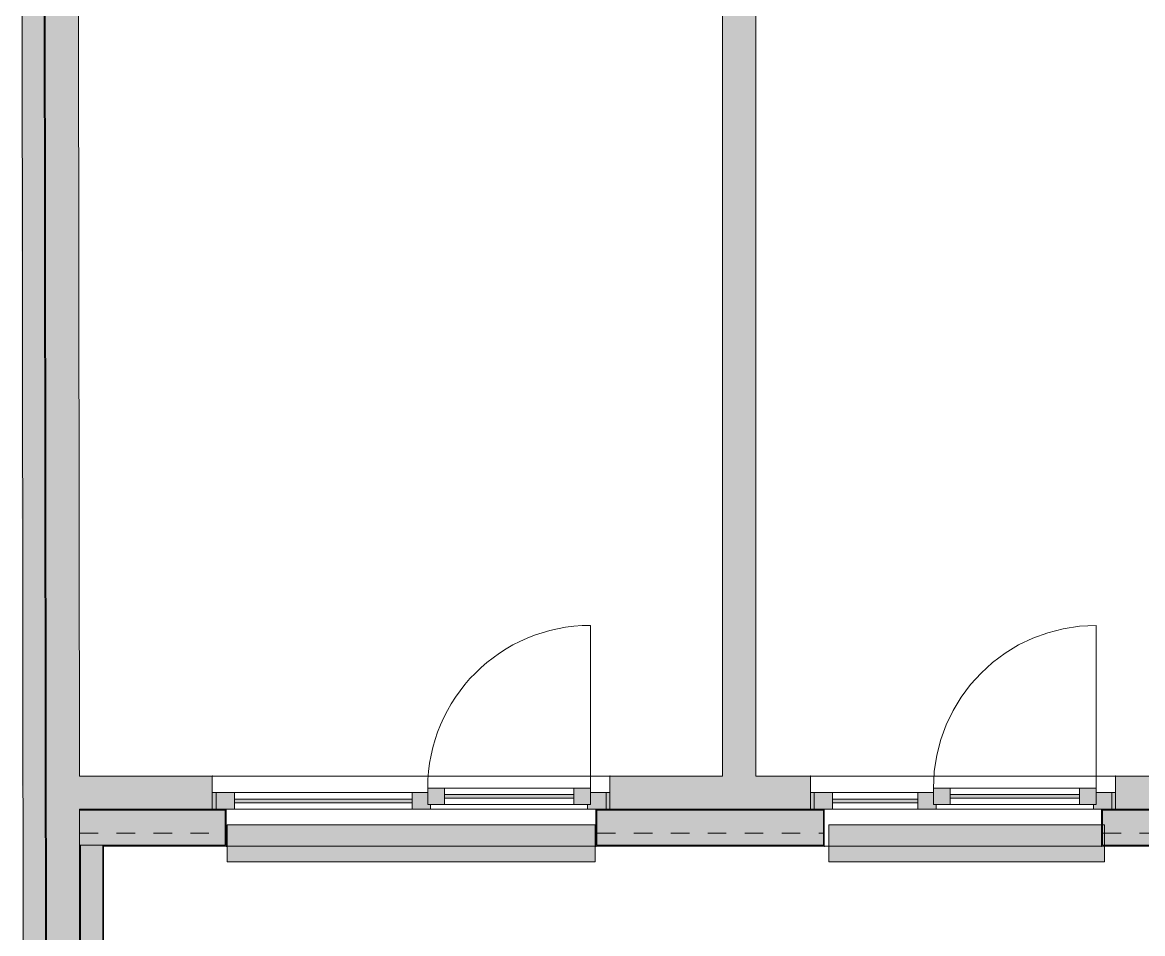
# Model space of a CAD drawing. Header units: metres. Extents: x -3 to 205, y -18 to 45.
# Drawn here: x 167.05 to 173.11, y 7.93 to 12.86 of the extents above; entities that cross this region are included whole.
import ezdxf

# ---------------------------------------------------------------- set-up
doc = ezdxf.new("R2010")
doc.units = ezdxf.units.M
doc.header["$MEASUREMENT"] = 0
doc.linetypes.add('Baufluchtlinie', pattern=[0.013, 0.008, -0.005])
for name, color, linetype in [('110 Wand Aussen', 7, 'Continuous'), ('120 Wand Innen tragend', 7, 'Continuous'), ('905 VP Beschriftung Übersicht.Übersicht', 7, 'Continuous')]:
    doc.layers.add(name, color=color, linetype=linetype)

# ---------------------------------------------------------------- blocks, each defined once
blk = doc.blocks.new('2-Flügelfenster 1+1 27[4]_1', base_point=(166.9792, 39.9833))
at = {"layer": '110 Wand Aussen', "linetype": 'Continuous', "lineweight": 0, "true_color": 0x000000}
for points in [[(168.0942, 8.6033), (168.0942, 8.6933), (168.0742, 8.6933), (168.0742, 8.6033)], [(170.2042, 8.6933), (170.2042, 8.6033), (170.2242, 8.6033), (170.2242, 8.6933)]]:
    blk.add_hatch(color=18, dxfattribs=at).paths.add_polyline_path(points)
at = {"layer": '110 Wand Aussen', "linetype": 'Continuous', "lineweight": 0, "true_color": 0xffffff}
for points in [[(168.0942, 8.6033), (168.1942, 8.6033), (168.1942, 8.6933), (168.0942, 8.6933)], [(169.2042, 8.6933), (169.1542, 8.6933), (169.1542, 8.6033), (169.2042, 8.6033)], [(169.2042, 8.6033), (169.2542, 8.6033), (169.2542, 8.6283), (169.2392, 8.6283), (169.2392, 8.6933), (169.2042, 8.6933)], [(169.3292, 8.6283), (169.3292, 8.7183), (169.2392, 8.7183), (169.2392, 8.6283)], [(170.0292, 8.6833), (169.3292, 8.6833), (169.3292, 8.6633), (170.0292, 8.6633)], [(170.1192, 8.6283), (170.1192, 8.7183), (170.0292, 8.7183), (170.0292, 8.6283)], [(170.2042, 8.6933), (170.1192, 8.6933), (170.1192, 8.6283), (170.1042, 8.6283), (170.1042, 8.6033), (170.2042, 8.6033)], [(168.1942, 8.6583), (168.1942, 8.6383), (169.1542, 8.6383), (169.1542, 8.6583)]]:
    blk.add_hatch(color=7, dxfattribs=at).paths.add_polyline_path(points)
at = {"layer": '110 Wand Aussen', "color": 8, "linetype": 'Continuous', "lineweight": 0}
blk.add_line((170.1192, 8.7183), (170.1192, 9.5983), dxfattribs=at)
at = {"layer": '110 Wand Aussen', "color": 7, "linetype": 'Continuous', "lineweight": 13}
for p, q in [((170.2242, 8.7833), (168.0742, 8.7833)), ((168.1942, 8.6933), (168.0942, 8.6933)), ((168.0942, 8.6933), (168.0942, 8.6033)), ((169.1542, 8.6933), (168.1942, 8.6933)), ((168.1942, 8.6033), (168.1942, 8.6933)), ((169.2042, 8.6933), (169.1542, 8.6933)), ((169.1542, 8.6933), (169.1542, 8.6033)), ((169.2392, 8.6933), (169.2042, 8.6933)), ((169.3292, 8.7183), (169.2392, 8.7183)), ((169.2392, 8.7183), (169.2392, 8.6283)), ((169.2392, 8.6283), (169.2392, 8.6933)), ((170.0292, 8.7183), (169.3292, 8.7183)), ((169.3292, 8.6283), (169.3292, 8.7183)), ((170.0292, 8.6833), (169.3292, 8.6833)), ((170.1192, 8.7183), (170.0292, 8.7183)), ((170.0292, 8.7183), (170.0292, 8.6283)), ((170.1192, 8.6283), (170.1192, 8.7183)), ((170.2042, 8.6933), (170.1192, 8.6933)), ((170.1192, 8.6933), (170.1192, 8.6283)), ((170.2042, 8.6033), (170.2042, 8.6933)), ((168.1442, 8.6033), (168.0742, 8.6033)), ((168.1442, 8.6033), (168.0742, 8.6033)), ((168.0942, 8.6033), (168.1942, 8.6033)), ((168.1442, 8.6033), (168.1492, 8.6033)), ((168.1442, 8.6033), (168.1492, 8.6033)), ((168.1492, 8.5983), (168.1492, 8.6033)), ((169.1542, 8.6583), (168.1942, 8.6583)), ((168.1942, 8.6383), (169.1542, 8.6383)), ((168.1942, 8.6033), (169.1542, 8.6033)), ((169.1542, 8.6033), (169.2042, 8.6033)), ((169.2042, 8.6033), (169.2542, 8.6033)), ((169.2542, 8.6283), (169.2392, 8.6283)), ((169.2392, 8.6283), (169.3292, 8.6283)), ((169.2542, 8.6033), (169.2542, 8.6283)), ((169.2542, 8.6033), (170.1042, 8.6033)), ((169.3292, 8.6633), (170.0292, 8.6633)), ((169.3292, 8.6283), (170.0292, 8.6283)), ((170.0292, 8.6283), (170.1192, 8.6283)), ((170.1192, 8.6283), (170.1042, 8.6283)), ((170.1042, 8.6283), (170.1042, 8.6033)), ((170.1042, 8.6033), (170.2042, 8.6033)), ((170.1542, 8.6033), (170.1492, 8.6033)), ((170.1542, 8.6033), (170.1492, 8.6033)), ((170.1492, 8.5983), (170.1492, 8.6033)), ((168.1492, 8.4733), (168.1492, 8.5983)), ((170.1492, 8.4733), (170.1492, 8.5983)), ((168.1492, 8.4083), (168.1492, 8.4733)), ((170.1492, 8.4083), (170.1492, 8.4733)), ((168.1492, 8.4033), (168.1492, 8.4083)), ((170.1492, 8.4033), (168.1492, 8.4033)), ((170.1492, 8.4033), (170.1492, 8.4083))]:
    blk.add_line(p, q, dxfattribs=at)
at = {"layer": '110 Wand Aussen', "color": 7, "linetype": 'Continuous', "lineweight": 18}
for p, q in [((168.0742, 8.6933), (168.0742, 8.7833)), ((170.2242, 8.6933), (170.2242, 8.7833)), ((168.0742, 8.6033), (168.0742, 8.6933)), ((168.0742, 8.6033), (168.0742, 8.6933)), ((170.2242, 8.6033), (170.2242, 8.6933)), ((170.2242, 8.6033), (170.2242, 8.6933)), ((170.2242, 8.6033), (170.1542, 8.6033)), ((170.2242, 8.6033), (170.1542, 8.6033))]:
    blk.add_line(p, q, dxfattribs=at)
at = {"layer": '110 Wand Aussen', "color": 7, "linetype": 'Continuous', "lineweight": 13, "flags": 128}
for points in [[(168.0942, 8.6033), (168.0742, 8.6033), (168.0742, 8.6933), (168.0942, 8.6933)], [(170.2042, 8.6933), (170.2242, 8.6933), (170.2242, 8.6033), (170.2042, 8.6033)]]:
    blk.add_lwpolyline(points, close=True, dxfattribs=at)
at = {"layer": '110 Wand Aussen', "color": 8, "linetype": 'Continuous', "lineweight": 0}
blk.add_arc((170.1192, 8.7183), 0.88, 90, 180, dxfattribs=at)
at = {"layer": '110 Wand Aussen', "color": 7, "linetype": 'Continuous', "lineweight": 13}
for p in [(168.0742, 8.7833), (170.2242, 8.7833), (168.1492, 8.4033), (170.1492, 8.4033)]:
    blk.add_point(p, dxfattribs=at)
blk = doc.blocks.new('2-Flügelfenster 1+1 27[5]_1', base_point=(166.9792, 39.9833))
at = {"layer": '110 Wand Aussen', "linetype": 'Continuous', "lineweight": 0, "true_color": 0x000000}
for points in [[(171.3292, 8.6033), (171.3292, 8.6933), (171.3092, 8.6933), (171.3092, 8.6033)], [(172.9392, 8.6933), (172.9392, 8.6033), (172.9592, 8.6033), (172.9592, 8.6933)]]:
    blk.add_hatch(color=18, dxfattribs=at).paths.add_polyline_path(points)
at = {"layer": '110 Wand Aussen', "linetype": 'Continuous', "lineweight": 0, "true_color": 0xffffff}
for points in [[(171.3292, 8.6033), (171.4292, 8.6033), (171.4292, 8.6933), (171.3292, 8.6933)], [(171.9392, 8.6933), (171.8892, 8.6933), (171.8892, 8.6033), (171.9392, 8.6033)], [(171.9392, 8.6033), (171.9892, 8.6033), (171.9892, 8.6283), (171.9742, 8.6283), (171.9742, 8.6933), (171.9392, 8.6933)], [(172.0642, 8.6283), (172.0642, 8.7183), (171.9742, 8.7183), (171.9742, 8.6283)], [(172.7642, 8.6833), (172.0642, 8.6833), (172.0642, 8.6633), (172.7642, 8.6633)], [(172.8542, 8.6283), (172.8542, 8.7183), (172.7642, 8.7183), (172.7642, 8.6283)], [(172.9392, 8.6933), (172.8542, 8.6933), (172.8542, 8.6283), (172.8392, 8.6283), (172.8392, 8.6033), (172.9392, 8.6033)], [(171.4292, 8.6583), (171.4292, 8.6383), (171.8892, 8.6383), (171.8892, 8.6583)]]:
    blk.add_hatch(color=7, dxfattribs=at).paths.add_polyline_path(points)
at = {"layer": '110 Wand Aussen', "color": 8, "linetype": 'Baufluchtlinie', "lineweight": 0, "ltscale": 200}
blk.add_line((172.8542, 8.7183), (172.8542, 9.5983), dxfattribs=at)
at = {"layer": '110 Wand Aussen', "color": 7, "linetype": 'Continuous', "lineweight": 13}
for p, q in [((172.9592, 8.7833), (171.3092, 8.7833)), ((171.4292, 8.6933), (171.3292, 8.6933)), ((171.3292, 8.6933), (171.3292, 8.6033)), ((171.8892, 8.6933), (171.4292, 8.6933)), ((171.4292, 8.6033), (171.4292, 8.6933)), ((171.9392, 8.6933), (171.8892, 8.6933)), ((171.8892, 8.6933), (171.8892, 8.6033)), ((171.9742, 8.6933), (171.9392, 8.6933)), ((172.0642, 8.7183), (171.9742, 8.7183)), ((171.9742, 8.7183), (171.9742, 8.6283)), ((171.9742, 8.6283), (171.9742, 8.6933)), ((172.7642, 8.7183), (172.0642, 8.7183)), ((172.0642, 8.6283), (172.0642, 8.7183)), ((172.7642, 8.6833), (172.0642, 8.6833)), ((172.8542, 8.7183), (172.7642, 8.7183)), ((172.7642, 8.7183), (172.7642, 8.6283)), ((172.8542, 8.6283), (172.8542, 8.7183)), ((172.9392, 8.6933), (172.8542, 8.6933)), ((172.8542, 8.6933), (172.8542, 8.6283)), ((172.9392, 8.6033), (172.9392, 8.6933)), ((171.3792, 8.6033), (171.3092, 8.6033)), ((171.3792, 8.6033), (171.3092, 8.6033)), ((171.3292, 8.6033), (171.4292, 8.6033)), ((171.3792, 8.6033), (171.3842, 8.6033)), ((171.3792, 8.6033), (171.3842, 8.6033)), ((171.3842, 8.5983), (171.3842, 8.6033)), ((171.8892, 8.6583), (171.4292, 8.6583)), ((171.4292, 8.6383), (171.8892, 8.6383)), ((171.4292, 8.6033), (171.8892, 8.6033)), ((171.8892, 8.6033), (171.9392, 8.6033)), ((171.9392, 8.6033), (171.9892, 8.6033)), ((171.9892, 8.6283), (171.9742, 8.6283)), ((171.9742, 8.6283), (172.0642, 8.6283)), ((171.9892, 8.6033), (171.9892, 8.6283)), ((171.9892, 8.6033), (172.8392, 8.6033)), ((172.0642, 8.6633), (172.7642, 8.6633)), ((172.0642, 8.6283), (172.7642, 8.6283)), ((172.7642, 8.6283), (172.8542, 8.6283)), ((172.8542, 8.6283), (172.8392, 8.6283)), ((172.8392, 8.6283), (172.8392, 8.6033)), ((172.8392, 8.6033), (172.9392, 8.6033)), ((172.8892, 8.6033), (172.8842, 8.6033)), ((172.8892, 8.6033), (172.8842, 8.6033)), ((172.8842, 8.5983), (172.8842, 8.6033)), ((171.3842, 8.4733), (171.3842, 8.5983)), ((172.8842, 8.4733), (172.8842, 8.5983)), ((171.3842, 8.4083), (171.3842, 8.4733)), ((172.8842, 8.4083), (172.8842, 8.4733)), ((171.3842, 8.4033), (171.3842, 8.4083)), ((172.8842, 8.4033), (171.3842, 8.4033)), ((172.8842, 8.4033), (172.8842, 8.4083))]:
    blk.add_line(p, q, dxfattribs=at)
at = {"layer": '110 Wand Aussen', "color": 7, "linetype": 'Continuous', "lineweight": 18}
for p, q in [((171.3092, 8.6933), (171.3092, 8.7833)), ((172.9592, 8.6933), (172.9592, 8.7833)), ((171.3092, 8.6033), (171.3092, 8.6933)), ((171.3092, 8.6033), (171.3092, 8.6933)), ((172.9592, 8.6033), (172.9592, 8.6933)), ((172.9592, 8.6033), (172.9592, 8.6933)), ((172.9592, 8.6033), (172.8892, 8.6033)), ((172.9592, 8.6033), (172.8892, 8.6033))]:
    blk.add_line(p, q, dxfattribs=at)
at = {"layer": '110 Wand Aussen', "color": 7, "linetype": 'Continuous', "lineweight": 13, "flags": 128}
for points in [[(171.3292, 8.6033), (171.3092, 8.6033), (171.3092, 8.6933), (171.3292, 8.6933)], [(172.9392, 8.6933), (172.9592, 8.6933), (172.9592, 8.6033), (172.9392, 8.6033)]]:
    blk.add_lwpolyline(points, close=True, dxfattribs=at)
at = {"layer": '110 Wand Aussen', "color": 8, "linetype": 'Baufluchtlinie', "lineweight": 0, "ltscale": 200}
blk.add_arc((172.8542, 8.7183), 0.88, 90, 180, dxfattribs=at)
at = {"layer": '110 Wand Aussen', "color": 7, "linetype": 'Continuous', "lineweight": 13}
for p in [(171.3092, 8.7833), (172.9592, 8.7833), (171.3842, 8.4033), (172.8842, 8.4033)]:
    blk.add_point(p, dxfattribs=at)
blk = doc.blocks.new('Wand_17_1', base_point=(167.0461, 8.4733))
at = {"layer": '110 Wand Aussen', "linetype": 'Continuous', "lineweight": 0, "true_color": 0x000000}
for points in [[(167.3557, 8.7833), (167.3559, 8.6033), (168.0742, 8.6033), (168.0742, 8.6933), (168.0742, 8.7833)], [(170.2242, 8.7833), (170.2242, 8.6933), (170.2242, 8.6033), (171.3092, 8.6033), (171.3092, 8.6933), (171.3092, 8.7833)], [(172.9592, 8.6033), (173.9992, 8.6033), (173.9992, 8.6933), (173.9992, 8.7833), (172.9592, 8.7833), (172.9592, 8.6933)], [(168.1442, 8.6033), (167.3559, 8.6033), (167.3559, 8.5983), (168.1442, 8.5983)], [(168.1442, 8.4033), (168.1492, 8.4033), (168.1492, 8.6033), (168.1442, 8.6033)], [(170.1542, 8.4033), (170.1542, 8.6033), (170.1492, 8.6033), (170.1492, 8.4033)], [(170.1542, 8.5983), (171.3792, 8.5983), (171.3792, 8.6033), (170.1542, 8.6033)], [(171.3792, 8.4033), (171.3842, 8.4033), (171.3842, 8.6033), (171.3792, 8.6033)], [(172.8892, 8.4033), (172.8892, 8.6033), (172.8842, 8.6033), (172.8842, 8.4033)], [(172.8892, 8.5983), (174.0692, 8.5983), (174.0692, 8.6033), (172.8892, 8.6033)], [(167.3559, 8.5983), (167.3561, 8.4733), (168.1442, 8.4733), (168.1442, 8.5983)], [(170.1542, 8.4733), (171.3792, 8.4733), (171.3792, 8.5983), (170.1542, 8.5983)], [(172.8892, 8.4733), (174.0692, 8.4733), (174.0692, 8.5983), (172.8892, 8.5983)], [(167.3561, 8.4733), (167.3561, 8.4083), (168.1442, 8.4083), (168.1442, 8.4733)], [(170.1542, 8.4733), (170.1542, 8.4083), (171.3792, 8.4083), (171.3792, 8.4733)], [(172.8892, 8.4733), (172.8892, 8.4083), (174.0692, 8.4083), (174.0692, 8.4733)], [(167.3611, 8.4083), (167.3561, 8.4083), (167.3562, 8.4033), (167.3612, 8.4033)], [(167.4861, 8.4083), (167.4811, 8.4083), (167.4812, 8.4033), (167.4862, 8.4033)], [(167.4861, 8.4083), (167.4862, 8.4033), (168.1442, 8.4033), (168.1442, 8.4083)], [(170.1542, 8.4083), (170.1542, 8.4033), (171.3792, 8.4033), (171.3792, 8.4083)], [(172.8892, 8.4083), (172.8892, 8.4033), (174.0692, 8.4033), (174.0692, 8.4083)]]:
    blk.add_hatch(color=18, dxfattribs=at).paths.add_polyline_path(points)
at = {"layer": '110 Wand Aussen', "color": 7, "linetype": 'Continuous', "lineweight": 18}
for p, q in [((168.0742, 8.6933), (168.0742, 8.7833)), ((170.2242, 8.6933), (170.2242, 8.7833)), ((171.3092, 8.6933), (171.3092, 8.7833)), ((172.9592, 8.6933), (172.9592, 8.7833)), ((168.0742, 8.6033), (168.0742, 8.6933)), ((170.2242, 8.6033), (170.2242, 8.6933)), ((171.3092, 8.6033), (171.3092, 8.6933)), ((172.9592, 8.6033), (172.9592, 8.6933)), ((167.3559, 8.6033), (168.0742, 8.6033)), ((170.2242, 8.6033), (170.1542, 8.6033)), ((170.2242, 8.6033), (171.3092, 8.6033)), ((172.9592, 8.6033), (172.8892, 8.6033)), ((172.9592, 8.6033), (173.9992, 8.6033))]:
    blk.add_line(p, q, dxfattribs=at)
at = {"layer": '110 Wand Aussen', "color": 7, "linetype": 'Continuous', "lineweight": 13}
for p, q in [((168.1442, 8.6033), (168.0742, 8.6033)), ((168.1442, 8.6033), (168.1492, 8.6033)), ((168.1442, 8.4083), (168.1442, 8.6033)), ((168.1492, 8.5983), (168.1492, 8.6033)), ((170.1492, 8.5983), (170.1492, 8.6033)), ((170.1542, 8.6033), (170.1492, 8.6033)), ((170.1542, 8.4083), (170.1542, 8.6033)), ((171.3792, 8.6033), (171.3092, 8.6033)), ((171.3792, 8.6033), (171.3842, 8.6033)), ((171.3792, 8.4083), (171.3792, 8.6033)), ((171.3842, 8.5983), (171.3842, 8.6033)), ((172.8842, 8.5983), (172.8842, 8.6033)), ((172.8892, 8.6033), (172.8842, 8.6033)), ((172.8892, 8.4083), (172.8892, 8.6033)), ((167.3559, 8.5983), (168.1442, 8.5983)), ((168.1492, 8.4733), (168.1492, 8.5983)), ((170.1492, 8.4733), (170.1492, 8.5983)), ((170.1542, 8.5983), (171.3792, 8.5983)), ((171.3842, 8.4733), (171.3842, 8.5983)), ((172.8842, 8.4733), (172.8842, 8.5983)), ((172.8892, 8.5983), (174.0692, 8.5983)), ((168.1492, 8.4083), (168.1492, 8.4733)), ((170.1492, 8.4083), (170.1492, 8.4733)), ((171.3842, 8.4083), (171.3842, 8.4733)), ((172.8842, 8.4083), (172.8842, 8.4733)), ((167.3561, 8.4083), (167.3611, 8.4083)), ((167.3611, 8.4083), (167.3612, 8.4033)), ((167.4811, 8.4083), (167.3611, 8.4083)), ((167.4812, 8.4033), (167.4811, 8.4083)), ((167.4811, 8.4083), (168.1442, 8.4083)), ((168.1442, 8.4033), (168.1492, 8.4033)), ((168.1492, 8.4033), (168.1492, 8.4083)), ((170.1492, 8.4033), (170.1492, 8.4083)), ((170.1542, 8.4033), (170.1492, 8.4033)), ((170.1542, 8.4083), (171.3792, 8.4083)), ((171.3792, 8.4033), (171.3842, 8.4033)), ((171.3842, 8.4033), (171.3842, 8.4083)), ((172.8842, 8.4033), (172.8842, 8.4083)), ((172.8892, 8.4033), (172.8842, 8.4033)), ((172.8892, 8.4083), (174.0692, 8.4083))]:
    blk.add_line(p, q, dxfattribs=at)
at = {"layer": '110 Wand Aussen', "color": 7, "linetype": 'Baufluchtlinie', "lineweight": 0}
for p, q in [((167.3561, 8.4733), (168.1442, 8.4733)), ((170.1542, 8.4733), (171.3792, 8.4733)), ((172.8892, 8.4733), (174.0692, 8.4733))]:
    blk.add_line(p, q, dxfattribs=at)
at = {"layer": '110 Wand Aussen', "color": 7, "linetype": 'Continuous', "lineweight": 18, "flags": 128}
for points in [[(168.0742, 8.7833), (167.3557, 8.7833)], [(170.8342, 8.7833), (170.2242, 8.7833)], [(171.3092, 8.7833), (171.0142, 8.7833)], [(173.9992, 8.7833), (172.9592, 8.7833)]]:
    blk.add_lwpolyline(points, dxfattribs=at)
at = {"layer": '110 Wand Aussen', "color": 7, "linetype": 'Continuous', "lineweight": 13, "flags": 128}
for points in [[(167.3559, 8.5983), (167.3559, 8.6033)], [(167.3561, 8.4733), (167.3559, 8.5983)], [(167.3561, 8.4083), (167.3561, 8.4733)], [(167.3562, 8.4033), (167.3561, 8.4083)], [(167.3562, 8.4033), (167.3612, 8.4033)], [(167.4862, 8.4033), (168.1442, 8.4033)], [(170.1542, 8.4033), (171.3792, 8.4033)], [(172.8892, 8.4033), (174.0692, 8.4033)]]:
    blk.add_lwpolyline(points, dxfattribs=at)
at = {"layer": '110 Wand Aussen', "color": 7, "linetype": 'Continuous', "lineweight": 13}
for name in ['2-Flügelfenster 1+1 27[4]_1', '2-Flügelfenster 1+1 27[5]_1']:
    blk.add_blockref(name, (166.9792, 39.9833), dxfattribs=at)
blk = doc.blocks.new('Wand_80_1', base_point=(171.0142, 8.4733))
at = {"layer": '120 Wand Innen tragend', "linetype": 'Continuous', "lineweight": 0, "true_color": 0x000000}
blk.add_hatch(color=18, dxfattribs=at).paths.add_polyline_path([(171.0142, 8.7833), (171.0142, 14.0183), (170.8342, 14.0183), (170.8342, 8.7833)])
at = {"layer": '120 Wand Innen tragend', "color": 7, "linetype": 'Continuous', "lineweight": 18, "flags": 128}
for points in [[(171.0142, 14.0183), (170.8342, 14.0183)], [(170.8342, 14.0183), (170.8342, 8.7833)], [(171.0142, 8.7833), (171.0142, 14.0183)]]:
    blk.add_lwpolyline(points, dxfattribs=at)
blk = doc.blocks.new('Wand_89_1', base_point=(167.0483, 6.6533))
at = {"layer": '110 Wand Aussen', "linetype": 'Continuous', "lineweight": 0, "true_color": 0x000000}
for points in [[(167.0533, 6.6583), (167.0383, 18.6822), (167.0333, 18.6883), (167.0483, 6.6583)], [(167.1732, 6.7783), (167.1585, 18.5351), (167.0383, 18.6822), (167.0532, 6.7783)], [(167.1782, 6.7783), (167.1636, 18.4883), (167.1586, 18.4883), (167.1732, 6.7783)], [(167.3463, 6.7783), (167.3582, 6.7833), (167.3438, 18.3083), (167.1638, 18.3083), (167.1782, 6.7783)]]:
    blk.add_hatch(color=18, dxfattribs=at).paths.add_polyline_path(points)
at = {"layer": '110 Wand Aussen', "color": 7, "linetype": 'Continuous', "lineweight": 13}
for p, q in [((167.0383, 18.6822), (167.0532, 6.7783)), ((167.1586, 18.4883), (167.1732, 6.7783))]:
    blk.add_line(p, q, dxfattribs=at)
at = {"layer": '110 Wand Aussen', "color": 7, "linetype": 'Continuous', "lineweight": 18}
blk.add_line((167.1638, 18.3083), (167.1782, 6.7783), dxfattribs=at)
at = {"layer": '110 Wand Aussen', "color": 7, "linetype": 'Continuous', "lineweight": 18, "flags": 128}
for points in [[(167.3557, 8.7833), (167.3438, 18.3083)], [(167.3582, 6.7833), (167.3559, 8.6033)]]:
    blk.add_lwpolyline(points, dxfattribs=at)
blk = doc.blocks.new('Wand_175_1', base_point=(167.4861, 8.4733))
at = {"layer": '110 Wand Aussen', "linetype": 'Continuous', "lineweight": 0, "true_color": 0x000000}
for points in [[(167.3562, 8.4033), (167.3582, 6.7833), (167.3632, 6.7833), (167.3612, 8.4033)], [(167.4811, 8.4083), (167.3611, 8.4083), (167.3612, 8.4033), (167.4812, 8.4033)], [(167.4832, 6.7833), (167.4812, 8.4033), (167.3612, 8.4033), (167.3632, 6.7833)], [(167.4882, 6.7833), (167.4862, 8.4033), (167.4812, 8.4033), (167.4832, 6.7833)], [(167.4832, 6.7833), (167.3632, 6.7833), (167.3632, 6.7783), (167.4832, 6.7783)], [(167.4882, 6.7833), (167.4832, 6.7833), (167.4832, 6.7783), (167.4882, 6.7783)]]:
    blk.add_hatch(color=18, dxfattribs=at).paths.add_polyline_path(points)
at = {"layer": '110 Wand Aussen', "color": 7, "linetype": 'Continuous', "lineweight": 13}
for p, q in [((167.3611, 8.4083), (167.3612, 8.4033)), ((167.4811, 8.4083), (167.3611, 8.4083)), ((167.3612, 8.4033), (167.3632, 6.7833)), ((167.4812, 8.4033), (167.4811, 8.4083)), ((167.4832, 6.7833), (167.4812, 8.4033)), ((167.3632, 6.7833), (167.3632, 6.7783)), ((167.3632, 6.7783), (167.4832, 6.7783)), ((167.4832, 6.7783), (167.4832, 6.7833)), ((167.4832, 6.7783), (167.4882, 6.7783)), ((167.4882, 6.7783), (167.4882, 6.7833))]:
    blk.add_line(p, q, dxfattribs=at)
at = {"layer": '110 Wand Aussen', "color": 7, "linetype": 'Continuous', "lineweight": 18, "flags": 128}
blk.add_lwpolyline([(167.3562, 8.4033), (167.3582, 6.7833)], dxfattribs=at)
at = {"layer": '110 Wand Aussen', "color": 7, "linetype": 'Continuous', "lineweight": 13, "flags": 128}
for points in [[(167.3612, 8.4033), (167.3562, 8.4033)], [(167.4882, 6.7833), (167.4862, 8.4033)]]:
    blk.add_lwpolyline(points, dxfattribs=at)

msp = doc.modelspace()

# ---------------------------------------------------------------- hatches: boundary and pattern name
at = {"layer": '905 VP Beschriftung Übersicht.Übersicht', "linetype": 'Continuous', "lineweight": 13}
for points in [[(168.1542, 8.5183), (170.1442, 8.5183), (170.1442, 8.3183), (168.1542, 8.3183)], [(171.4092, 8.5183), (172.8992, 8.5183), (172.8992, 8.3183), (171.4092, 8.3183)]]:
    msp.add_hatch(color=8, dxfattribs=at).paths.add_polyline_path(points)

# ---------------------------------------------------------------- linework, layer by layer
at = {"layer": '905 VP Beschriftung Übersicht.Übersicht', "color": 7, "linetype": 'Continuous', "lineweight": 13, "flags": 128}
for points in [[(168.1542, 8.5183), (170.1442, 8.5183), (170.1442, 8.3183), (168.1542, 8.3183)], [(171.4092, 8.5183), (172.8992, 8.5183), (172.8992, 8.3183), (171.4092, 8.3183)]]:
    msp.add_lwpolyline(points, close=True, dxfattribs=at)

# ---------------------------------------------------------------- block references
at = {"layer": '110 Wand Aussen', "color": 7, "lineweight": 25}
for name, p in [('Wand_89_1', (167.0483, 6.6533)), ('Wand_17_1', (167.0461, 8.4733)), ('Wand_175_1', (167.4861, 8.4733))]:
    msp.add_blockref(name, p, dxfattribs=at)
at = {"layer": '120 Wand Innen tragend', "color": 7, "lineweight": 35}
msp.add_blockref('Wand_80_1', (171.0142, 8.4733), dxfattribs=at)

doc.saveas('drawing.dxf')
